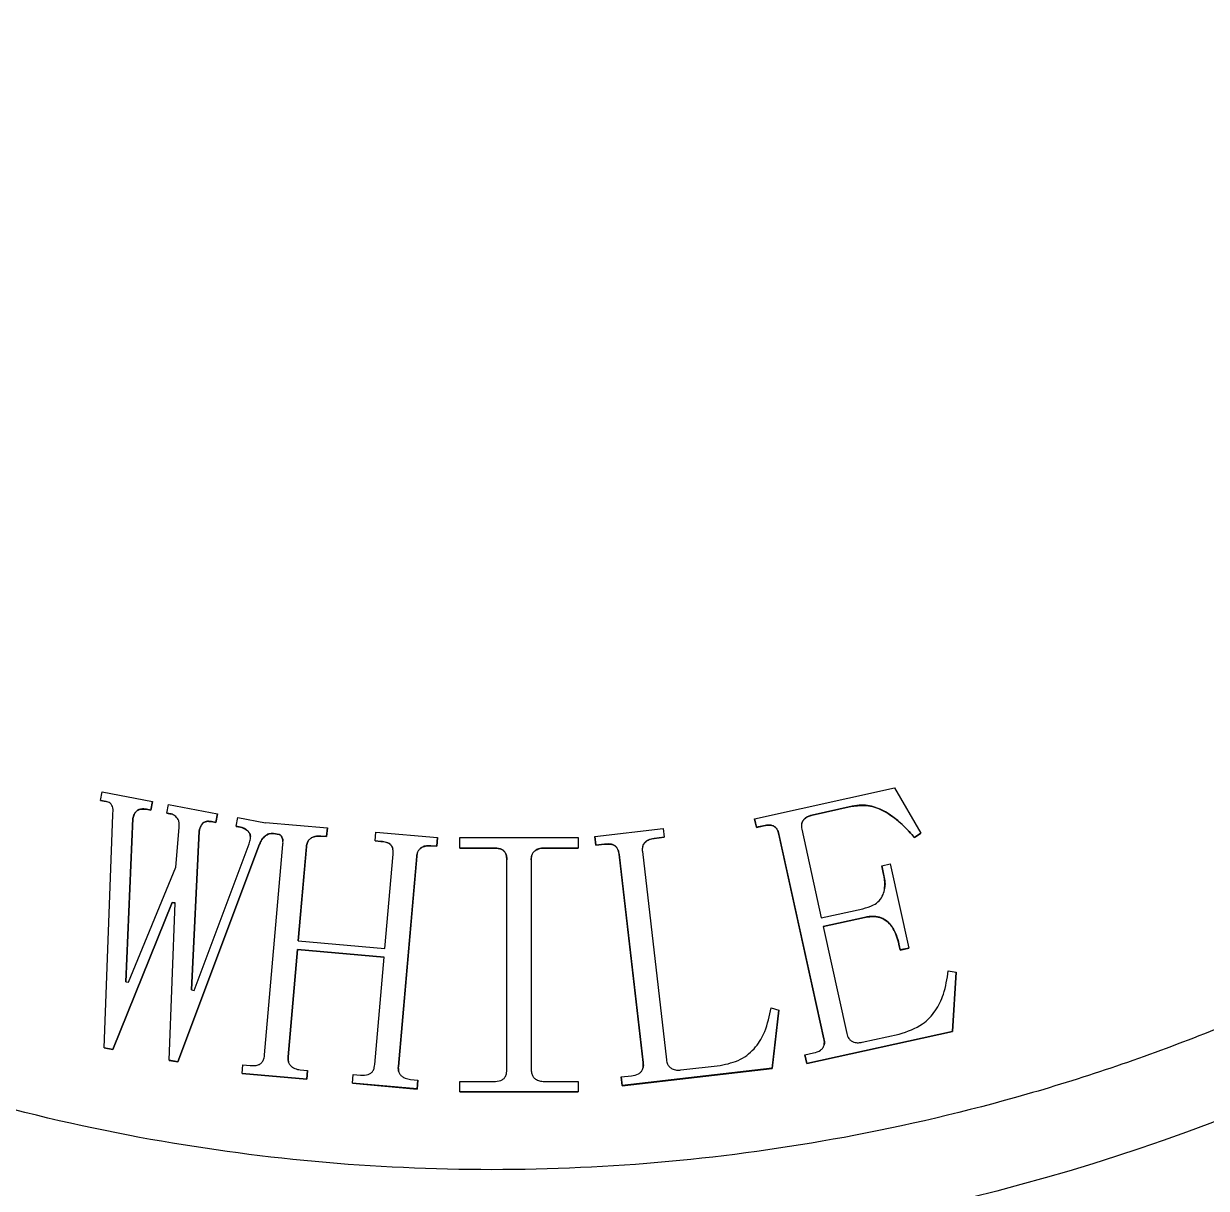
# Model space of a CAD drawing. Header units: millimetres. Extents: x 2003 to 4439, y 563 to 2285.
# Drawn here: x 3655.52 to 3697.37, y 1966.9 to 2008.11 of the extents above; entities that cross this region are included whole.
import ezdxf

# ---------------------------------------------------------------- set-up
doc = ezdxf.new("R2010")
doc.units = ezdxf.units.MM

msp = doc.modelspace()

# ---------------------------------------------------------------- linework, layer by layer
at = {"color": 7, "linetype": 'Continuous', "lineweight": 25}
for p, q in [((3658.234, 1980.622), (3658.294, 1980.929)), ((3658.294, 1980.929), (3660.082, 1980.588)), ((3681.38, 1979.976), (3686.337, 1981.066)), ((3686.337, 1981.066), (3687.269, 1979.467)), ((3658.439, 1980.584), (3658.234, 1980.622)), ((3658.234, 1980.622), (3658.234, 1980.62)), ((3658.234, 1980.62), (3658.439, 1980.582)), ((3658.439, 1980.584), (3658.439, 1980.582)), ((3660.082, 1980.588), (3660.022, 1980.281)), ((3660.022, 1980.279), (3660.082, 1980.585)), ((3660.082, 1980.588), (3660.082, 1980.585)), ((3660.583, 1980.173), (3660.642, 1980.48)), ((3660.642, 1980.48), (3662.378, 1980.148)), ((3684.836, 1980.417), (3683.42, 1980.105)), ((3683.42, 1980.103), (3684.836, 1980.415)), ((3684.836, 1980.417), (3684.836, 1980.415)), ((3658.364, 1971.867), (3658.668, 1980.116)), ((3660.022, 1980.281), (3659.868, 1980.31)), ((3659.868, 1980.31), (3659.868, 1980.308)), ((3659.868, 1980.308), (3660.022, 1980.279)), ((3660.022, 1980.281), (3660.022, 1980.279)), ((3660.737, 1980.145), (3660.583, 1980.173)), ((3660.583, 1980.173), (3660.583, 1980.171)), ((3660.583, 1980.171), (3660.737, 1980.142)), ((3660.737, 1980.145), (3660.737, 1980.142)), ((3662.378, 1980.148), (3662.318, 1979.842)), ((3662.318, 1979.84), (3662.378, 1980.146)), ((3662.378, 1980.148), (3662.378, 1980.146)), ((3663.033, 1979.707), (3663.093, 1980.014)), ((3663.093, 1980.014), (3664.079, 1979.825)), ((3683.42, 1980.105), (3683.42, 1980.103)), ((3659.383, 1979.981), (3659.128, 1974.209)), ((3659.128, 1974.209), (3659.383, 1979.979)), ((3659.383, 1979.981), (3659.383, 1979.979)), ((3660.906, 1978.261), (3661.016, 1979.669)), ((3662.318, 1979.842), (3662.166, 1979.873)), ((3662.166, 1979.873), (3662.166, 1979.871)), ((3662.166, 1979.871), (3662.318, 1979.84)), ((3662.318, 1979.842), (3662.318, 1979.84)), ((3663.187, 1979.676), (3663.033, 1979.707)), ((3663.033, 1979.707), (3663.033, 1979.705)), ((3663.033, 1979.705), (3663.187, 1979.674)), ((3663.187, 1979.676), (3663.187, 1979.674)), ((3664.079, 1979.825), (3664.081, 1979.846)), ((3664.081, 1979.846), (3666.265, 1979.655)), ((3666.265, 1979.655), (3666.238, 1979.343)), ((3666.238, 1979.341), (3666.265, 1979.653)), ((3666.265, 1979.655), (3666.265, 1979.653)), ((3675.73, 1979.348), (3678.151, 1979.627)), ((3678.151, 1979.627), (3678.188, 1979.319)), ((3681.448, 1979.672), (3681.38, 1979.976)), ((3681.38, 1979.976), (3681.38, 1979.974)), ((3681.38, 1979.974), (3681.448, 1979.669)), ((3681.7, 1979.727), (3681.448, 1979.672)), ((3681.448, 1979.669), (3681.7, 1979.725)), ((3681.448, 1979.672), (3681.448, 1979.669)), ((3681.7, 1979.727), (3681.7, 1979.725)), ((3683.054, 1979.6), (3683.744, 1976.466)), ((3661.731, 1979.532), (3661.455, 1973.922)), ((3661.455, 1973.922), (3661.731, 1979.53)), ((3661.731, 1979.532), (3661.731, 1979.53)), ((3664.565, 1979.414), (3664.36, 1979.453)), ((3664.36, 1979.453), (3664.36, 1979.451)), ((3664.36, 1979.451), (3664.565, 1979.412)), ((3664.567, 1979.426), (3664.565, 1979.414)), ((3664.565, 1979.412), (3664.567, 1979.424)), ((3664.565, 1979.412), (3664.565, 1979.414)), ((3664.567, 1979.426), (3664.567, 1979.424)), ((3666.238, 1979.343), (3666.03, 1979.36)), ((3666.03, 1979.36), (3666.03, 1979.358)), ((3666.03, 1979.358), (3666.238, 1979.341)), ((3666.238, 1979.343), (3666.238, 1979.341)), ((3667.954, 1979.193), (3667.981, 1979.505)), ((3668.163, 1979.175), (3667.954, 1979.193)), ((3667.954, 1979.193), (3667.954, 1979.191)), ((3667.954, 1979.191), (3668.163, 1979.173)), ((3667.981, 1979.505), (3670.166, 1979.314)), ((3668.163, 1979.175), (3668.163, 1979.173)), ((3670.166, 1979.314), (3670.139, 1979.002)), ((3670.139, 1979), (3670.166, 1979.312)), ((3670.166, 1979.314), (3670.166, 1979.312)), ((3670.949, 1978.939), (3670.949, 1979.309)), ((3670.949, 1979.309), (3675.141, 1979.309)), ((3675.141, 1979.309), (3675.141, 1978.939)), ((3675.766, 1979.04), (3675.73, 1979.348)), ((3675.73, 1979.348), (3675.73, 1979.346)), ((3675.73, 1979.346), (3675.766, 1979.037)), ((3678.188, 1979.319), (3677.828, 1979.278)), ((3677.828, 1979.276), (3678.188, 1979.317)), ((3677.828, 1979.276), (3677.828, 1979.278)), ((3678.188, 1979.319), (3678.188, 1979.317)), ((3683.835, 1972.193), (3682.245, 1979.423)), ((3682.245, 1979.421), (3682.245, 1979.423)), ((3682.245, 1979.421), (3683.835, 1972.191)), ((3687.269, 1979.467), (3687.04, 1979.311)), ((3687.04, 1979.309), (3687.269, 1979.465)), ((3687.04, 1979.311), (3687.04, 1979.309)), ((3687.269, 1979.467), (3687.269, 1979.465)), ((3663.865, 1979.072), (3660.968, 1971.37)), ((3660.968, 1971.368), (3663.865, 1979.069)), ((3661.557, 1973.903), (3663.499, 1979.089)), ((3663.865, 1979.072), (3663.865, 1979.069)), ((3664.044, 1971.62), (3664.693, 1979.058)), ((3665.525, 1978.987), (3665.234, 1975.658)), ((3665.235, 1975.658), (3665.525, 1978.985)), ((3665.525, 1978.987), (3665.525, 1978.985)), ((3670.139, 1979.002), (3669.931, 1979.019)), ((3669.931, 1979.019), (3669.931, 1979.017)), ((3669.931, 1979.017), (3670.139, 1979)), ((3670.139, 1979), (3670.139, 1979.002)), ((3672.146, 1978.939), (3670.949, 1978.939)), ((3670.949, 1978.939), (3670.949, 1978.937)), ((3670.949, 1978.937), (3672.146, 1978.937)), ((3672.146, 1978.939), (3672.146, 1978.937)), ((3675.141, 1978.939), (3673.945, 1978.939)), ((3673.945, 1978.939), (3673.945, 1978.937)), ((3673.945, 1978.937), (3675.141, 1978.937)), ((3675.141, 1978.939), (3675.141, 1978.937)), ((3676.075, 1979.074), (3675.766, 1979.04)), ((3675.766, 1979.037), (3676.075, 1979.072)), ((3675.766, 1979.04), (3675.766, 1979.037)), ((3676.075, 1979.074), (3676.075, 1979.072)), ((3677.412, 1978.812), (3678.263, 1971.444)), ((3668.303, 1975.388), (3668.594, 1978.717)), ((3669.426, 1978.646), (3668.777, 1971.208)), ((3668.777, 1971.206), (3669.426, 1978.644)), ((3669.426, 1978.646), (3669.426, 1978.644)), ((3672.614, 1971.095), (3672.614, 1978.523)), ((3673.477, 1978.523), (3673.477, 1971.095)), ((3677.439, 1971.348), (3676.587, 1978.716)), ((3676.587, 1978.716), (3676.587, 1978.714)), ((3676.587, 1978.714), (3677.439, 1971.345)), ((3685.882, 1978.314), (3686.185, 1978.381)), ((3685.948, 1978.011), (3685.882, 1978.314)), ((3685.882, 1978.314), (3685.882, 1978.311)), ((3685.882, 1978.311), (3685.948, 1978.009)), ((3686.185, 1978.381), (3686.84, 1975.399)), ((3659.23, 1974.19), (3660.906, 1978.261)), ((3685.948, 1978.011), (3685.948, 1978.009)), ((3660.775, 1977.014), (3658.67, 1971.809)), ((3658.67, 1971.807), (3660.775, 1977.012)), ((3660.662, 1971.428), (3660.877, 1976.995)), ((3660.877, 1976.995), (3660.775, 1977.014)), ((3660.775, 1977.014), (3660.775, 1977.012)), ((3660.775, 1977.012), (3660.877, 1976.993)), ((3683.744, 1976.466), (3685.21, 1976.79)), ((3685.275, 1976.485), (3683.809, 1976.162)), ((3683.81, 1976.16), (3685.275, 1976.483)), ((3685.275, 1976.485), (3685.275, 1976.483)), ((3683.809, 1976.162), (3684.644, 1972.371)), ((3665.234, 1975.658), (3668.303, 1975.388)), ((3686.537, 1975.332), (3686.493, 1975.534)), ((3686.493, 1975.534), (3686.493, 1975.532)), ((3686.493, 1975.532), (3686.537, 1975.329)), ((3686.84, 1975.399), (3686.537, 1975.332)), ((3686.537, 1975.329), (3686.84, 1975.397)), ((3686.84, 1975.399), (3686.84, 1975.397)), ((3665.207, 1975.346), (3664.876, 1971.549)), ((3664.876, 1971.547), (3665.207, 1975.344)), ((3668.276, 1975.076), (3665.207, 1975.346)), ((3665.207, 1975.346), (3665.207, 1975.344)), ((3665.207, 1975.344), (3668.276, 1975.074)), ((3667.945, 1971.279), (3668.276, 1975.076)), ((3686.537, 1975.332), (3686.537, 1975.329)), ((3688.236, 1974.592), (3688.512, 1974.547)), ((3688.512, 1974.547), (3688.388, 1972.452)), ((3688.388, 1972.449), (3688.512, 1974.545)), ((3688.512, 1974.547), (3688.512, 1974.545)), ((3659.128, 1974.209), (3659.23, 1974.19)), ((3661.455, 1973.922), (3661.557, 1973.903)), ((3681.967, 1973.282), (3682.237, 1973.207)), ((3682.237, 1973.207), (3682.006, 1971.145)), ((3682.006, 1971.143), (3682.237, 1973.204)), ((3682.237, 1973.207), (3682.237, 1973.204)), ((3688.388, 1972.452), (3683.232, 1971.317)), ((3683.232, 1971.315), (3688.388, 1972.449)), ((3688.388, 1972.452), (3688.388, 1972.449)), ((3683.835, 1972.193), (3683.835, 1972.191)), ((3685.187, 1972.066), (3686.501, 1972.355)), ((3658.67, 1971.809), (3658.364, 1971.867)), ((3658.364, 1971.867), (3658.364, 1971.865)), ((3658.364, 1971.865), (3658.67, 1971.807)), ((3658.67, 1971.809), (3658.67, 1971.807)), ((3683.164, 1971.621), (3683.467, 1971.689)), ((3683.232, 1971.317), (3683.164, 1971.621)), ((3683.164, 1971.621), (3683.164, 1971.619)), ((3683.164, 1971.619), (3683.232, 1971.315)), ((3660.968, 1971.37), (3660.662, 1971.428)), ((3660.662, 1971.428), (3660.662, 1971.426)), ((3660.662, 1971.426), (3660.968, 1971.368)), ((3660.968, 1971.37), (3660.968, 1971.368)), ((3663.25, 1970.958), (3663.279, 1971.27)), ((3663.279, 1971.27), (3663.539, 1971.247)), ((3664.876, 1971.549), (3664.876, 1971.547)), ((3668.777, 1971.208), (3668.777, 1971.206)), ((3677.439, 1971.348), (3677.439, 1971.345)), ((3678.775, 1971.086), (3680.166, 1971.245)), ((3683.232, 1971.317), (3683.232, 1971.315)), ((3665.539, 1970.757), (3663.25, 1970.958)), ((3663.25, 1970.958), (3663.25, 1970.955)), ((3663.25, 1970.955), (3665.539, 1970.755)), ((3665.308, 1971.09), (3665.568, 1971.069)), ((3665.568, 1971.069), (3665.539, 1970.757)), ((3665.539, 1970.755), (3665.568, 1971.067)), ((3665.568, 1971.069), (3665.568, 1971.067)), ((3667.151, 1970.615), (3667.18, 1970.927)), ((3667.18, 1970.927), (3667.44, 1970.906)), ((3676.662, 1970.841), (3677.022, 1970.881)), ((3676.699, 1970.531), (3676.662, 1970.841)), ((3676.662, 1970.841), (3676.662, 1970.839)), ((3676.662, 1970.839), (3676.699, 1970.529)), ((3682.006, 1971.145), (3676.699, 1970.531)), ((3676.699, 1970.529), (3682.006, 1971.143)), ((3682.006, 1971.145), (3682.006, 1971.143)), ((3665.539, 1970.757), (3665.539, 1970.755)), ((3669.44, 1970.414), (3667.151, 1970.615)), ((3667.151, 1970.615), (3667.151, 1970.613)), ((3667.151, 1970.613), (3669.44, 1970.412)), ((3669.209, 1970.75), (3669.469, 1970.726)), ((3669.469, 1970.726), (3669.44, 1970.414)), ((3669.44, 1970.412), (3669.469, 1970.724)), ((3669.44, 1970.414), (3669.44, 1970.412)), ((3669.469, 1970.726), (3669.469, 1970.724)), ((3670.949, 1970.309), (3670.949, 1970.679)), ((3670.949, 1970.679), (3672.146, 1970.679)), ((3673.945, 1970.679), (3675.141, 1970.679)), ((3675.141, 1970.679), (3675.141, 1970.309)), ((3676.699, 1970.531), (3676.699, 1970.529)), ((3675.141, 1970.309), (3670.949, 1970.309)), ((3670.949, 1970.309), (3670.949, 1970.307)), ((3670.949, 1970.307), (3675.141, 1970.307)), ((3675.141, 1970.309), (3675.141, 1970.307))]:
    msp.add_line(p, q, dxfattribs=at)
msp.add_circle((3672.086, 2036.052), 71.5, dxfattribs=at)
for centre, start, end in [((3672.086, 2036.05), 190.30617, 259.69396), ((3672.086, 2036.05), 280.30604, 349.69383), ((3672.164, 2035.677), 190.52799, 258.6349), ((3672.164, 2035.677), 281.36448, 349.47139)]:
    msp.add_arc(centre, 80, start, end, dxfattribs=at)
for points, knots in [([(3740.586, 2036.058), (3740.532, 2033.969), (3740.422, 2029.791), (3739.512, 2023.452), (3738.026, 2017.1), (3735.852, 2010.734), (3733.021, 2004.511), (3729.507, 1998.488), (3725.353, 1992.796), (3720.61, 1987.535), (3715.348, 1982.791), (3709.656, 1978.637), (3703.634, 1975.124), (3697.411, 1972.292), (3691.045, 1970.121), (3684.693, 1968.626), (3678.354, 1967.748), (3672.087, 1967.463), (3665.819, 1967.748), (3659.481, 1968.625), (3653.128, 1970.121), (3646.762, 1972.292), (3640.539, 1975.124), (3634.516, 1978.637), (3628.825, 1982.791), (3623.563, 1987.535), (3618.82, 1992.796), (3614.666, 1998.488), (3611.152, 2004.511), (3608.321, 2010.734), (3606.147, 2017.099), (3604.661, 2023.452), (3603.751, 2029.791), (3603.641, 2033.969), (3603.586, 2036.058)], [0, 0, 0, 0, 0.029124, 0.058248, 0.08912, 0.119994, 0.151902, 0.184313, 0.217069, 0.25, 0.282931, 0.315687, 0.348098, 0.380006, 0.410878, 0.441752, 0.470875, 0.5, 0.529123, 0.558248, 0.58912, 0.619994, 0.651902, 0.684313, 0.717069, 0.75, 0.782931, 0.815687, 0.848098, 0.880006, 0.910878, 0.941752, 0.970875, 1, 1, 1, 1]), ([(3594.361, 2021.918), (3594.887, 2019.422), (3595.95, 2014.385), (3598.488, 2007.008), (3601.758, 1999.766), (3605.82, 1992.787), (3610.632, 1986.184), (3616.124, 1980.09), (3622.218, 1974.598), (3628.821, 1969.786), (3635.8, 1965.723), (3643.042, 1962.454), (3650.419, 1959.915), (3655.457, 1958.853), (3657.953, 1958.326)], [0, 0, 0, 0, 0.079959, 0.161371, 0.244142, 0.328893, 0.414217, 0.5, 0.585778, 0.671102, 0.755858, 0.838624, 0.920039, 1, 1, 1, 1]), ([(3686.22, 1958.326), (3688.716, 1958.853), (3693.753, 1959.915), (3701.13, 1962.454), (3708.372, 1965.723), (3715.351, 1969.786), (3721.954, 1974.597), (3728.048, 1980.09), (3733.541, 1986.183), (3738.352, 1992.786), (3742.415, 1999.765), (3745.684, 2007.007), (3748.223, 2014.384), (3749.285, 2019.422), (3749.812, 2021.918)], [0, 0, 0, 0, 0.0799588, 0.1613715, 0.2441424, 0.3288926, 0.4142166, 0.5, 0.5857784, 0.6711024, 0.7558576, 0.8386237, 0.9200388, 1, 1, 1, 1]), ([(3658.668, 1980.116), (3658.68, 1980.197), (3658.696, 1980.31), (3658.648, 1980.448), (3658.59, 1980.522), (3658.515, 1980.565), (3658.463, 1980.578), (3658.439, 1980.584)], [0, 0, 0, 0, 0.409045, 0.568709, 0.729731, 0.871998, 1, 1, 1, 1]), ([(3687.04, 1979.311), (3686.851, 1979.519), (3686.47, 1979.935), (3685.831, 1980.358), (3685.244, 1980.483), (3684.947, 1980.435), (3684.836, 1980.417)], [0, 0, 0, 0, 0.324948, 0.652823, 0.870839, 1, 1, 1, 1]), ([(3684.836, 1980.415), (3685.004, 1980.436), (3685.37, 1980.482), (3686.028, 1980.254), (3686.582, 1979.821), (3686.915, 1979.449), (3687.04, 1979.309)], [0, 0, 0, 0, 0.194478, 0.422538, 0.782169, 1, 1, 1, 1]), ([(3659.868, 1980.31), (3659.804, 1980.318), (3659.704, 1980.33), (3659.571, 1980.291), (3659.484, 1980.225), (3659.417, 1980.118), (3659.395, 1980.032), (3659.383, 1979.981)], [0, 0, 0, 0, 0.286948, 0.445283, 0.603611, 0.766841, 1, 1, 1, 1]), ([(3659.383, 1979.979), (3659.397, 1980.034), (3659.42, 1980.127), (3659.498, 1980.237), (3659.593, 1980.3), (3659.722, 1980.326), (3659.813, 1980.315), (3659.868, 1980.308)], [0, 0, 0, 0, 0.255208, 0.42331, 0.591938, 0.753059, 1, 1, 1, 1]), ([(3661.016, 1979.669), (3661.023, 1979.726), (3661.035, 1979.824), (3660.978, 1979.971), (3660.881, 1980.087), (3660.781, 1980.127), (3660.737, 1980.145)], [0, 0, 0, 0, 0.280717, 0.477013, 0.764436, 1, 1, 1, 1]), ([(3683.42, 1980.105), (3683.343, 1980.081), (3683.224, 1980.045), (3683.104, 1979.93), (3683.047, 1979.818), (3683.035, 1979.703), (3683.048, 1979.632), (3683.054, 1979.6)], [0, 0, 0, 0, 0.339866, 0.516986, 0.694619, 0.862206, 1, 1, 1, 1]), ([(3683.056, 1979.804), (3683.063, 1979.829), (3683.079, 1979.891), (3683.155, 1979.984), (3683.274, 1980.063), (3683.372, 1980.09), (3683.42, 1980.103)], [0, 0, 0, 0, 0.153617, 0.387639, 0.698766, 1, 1, 1, 1]), ([(3662.166, 1979.873), (3662.12, 1979.88), (3662.043, 1979.892), (3661.936, 1979.872), (3661.859, 1979.824), (3661.787, 1979.73), (3661.751, 1979.628), (3661.735, 1979.551), (3661.731, 1979.532)], [0, 0, 0, 0, 0.219728, 0.360437, 0.501962, 0.629609, 0.910972, 1, 1, 1, 1]), ([(3661.731, 1979.53), (3661.75, 1979.61), (3661.777, 1979.721), (3661.87, 1979.833), (3661.951, 1979.874), (3662.053, 1979.888), (3662.123, 1979.877), (3662.166, 1979.871)], [0, 0, 0, 0, 0.38172, 0.524456, 0.668024, 0.797539, 1, 1, 1, 1]), ([(3663.499, 1979.089), (3663.519, 1979.147), (3663.552, 1979.242), (3663.546, 1979.382), (3663.499, 1979.489), (3663.418, 1979.579), (3663.312, 1979.646), (3663.228, 1979.666), (3663.187, 1979.676)], [0, 0, 0, 0, 0.234067, 0.380912, 0.528267, 0.670545, 0.840377, 1, 1, 1, 1]), ([(3663.187, 1979.674), (3663.257, 1979.654), (3663.369, 1979.622), (3663.484, 1979.508), (3663.537, 1979.416), (3663.54, 1979.359), (3663.54, 1979.346)], [0, 0, 0, 0, 0.411268, 0.667218, 0.924779, 1, 1, 1, 1]), ([(3681.7, 1979.725), (3681.789, 1979.742), (3681.914, 1979.765), (3682.071, 1979.715), (3682.16, 1979.636), (3682.217, 1979.532), (3682.237, 1979.455), (3682.245, 1979.421)], [0, 0, 0, 0, 0.369411, 0.518582, 0.668914, 0.853903, 1, 1, 1, 1]), ([(3682.245, 1979.423), (3682.23, 1979.48), (3682.204, 1979.572), (3682.124, 1979.677), (3682.026, 1979.738), (3681.878, 1979.761), (3681.769, 1979.74), (3681.7, 1979.727)], [0, 0, 0, 0, 0.243865, 0.391737, 0.541046, 0.710969, 1, 1, 1, 1]), ([(3664.36, 1979.453), (3664.304, 1979.452), (3664.198, 1979.45), (3664.052, 1979.366), (3663.939, 1979.237), (3663.89, 1979.127), (3663.865, 1979.072)], [0, 0, 0, 0, 0.2469872, 0.468153, 0.7284619, 1, 1, 1, 1]), ([(3663.865, 1979.069), (3663.899, 1979.145), (3663.955, 1979.27), (3664.099, 1979.394), (3664.232, 1979.455), (3664.323, 1979.452), (3664.36, 1979.451)], [0, 0, 0, 0, 0.365295, 0.600157, 0.833953, 1, 1, 1, 1]), ([(3664.693, 1979.058), (3664.695, 1979.103), (3664.7, 1979.193), (3664.665, 1979.313), (3664.612, 1979.39), (3664.577, 1979.418), (3664.567, 1979.426)], [0, 0, 0, 0, 0.330301, 0.665596, 0.906266, 1, 1, 1, 1]), ([(3664.567, 1979.424), (3664.591, 1979.401), (3664.645, 1979.351), (3664.686, 1979.26), (3664.688, 1979.197), (3664.688, 1979.176)], [0, 0, 0, 0, 0.343672, 0.771515, 1, 1, 1, 1]), ([(3666.03, 1979.36), (3665.961, 1979.362), (3665.845, 1979.366), (3665.702, 1979.306), (3665.61, 1979.229), (3665.547, 1979.121), (3665.533, 1979.036), (3665.525, 1978.987)], [0, 0, 0, 0, 0.290077, 0.48445, 0.638173, 0.79153, 1, 1, 1, 1]), ([(3665.525, 1978.985), (3665.534, 1979.038), (3665.549, 1979.129), (3665.621, 1979.241), (3665.73, 1979.321), (3665.872, 1979.366), (3665.979, 1979.361), (3666.03, 1979.358)], [0, 0, 0, 0, 0.224861, 0.386581, 0.549015, 0.787195, 1, 1, 1, 1]), ([(3668.594, 1978.717), (3668.596, 1978.775), (3668.601, 1978.871), (3668.554, 1978.992), (3668.491, 1979.074), (3668.377, 1979.14), (3668.262, 1979.164), (3668.179, 1979.174), (3668.163, 1979.175)], [0, 0, 0, 0, 0.237356, 0.392761, 0.524029, 0.65536, 0.93072, 1, 1, 1, 1]), ([(3668.163, 1979.173), (3668.255, 1979.162), (3668.383, 1979.146), (3668.516, 1979.048), (3668.564, 1978.972), (3668.576, 1978.921), (3668.579, 1978.904)], [0, 0, 0, 0, 0.508362, 0.70662, 0.904854, 1, 1, 1, 1]), ([(3677.828, 1979.278), (3677.755, 1979.264), (3677.642, 1979.242), (3677.512, 1979.153), (3677.438, 1979.058), (3677.404, 1978.938), (3677.409, 1978.856), (3677.412, 1978.812)], [0, 0, 0, 0, 0.311431, 0.483158, 0.654996, 0.813001, 1, 1, 1, 1]), ([(3677.426, 1979), (3677.439, 1979.033), (3677.468, 1979.109), (3677.581, 1979.207), (3677.71, 1979.26), (3677.801, 1979.273), (3677.828, 1979.276)], [0, 0, 0, 0, 0.200139, 0.468383, 0.843354, 1, 1, 1, 1]), ([(3669.931, 1979.019), (3669.861, 1979.021), (3669.745, 1979.025), (3669.603, 1978.965), (3669.511, 1978.888), (3669.448, 1978.78), (3669.434, 1978.695), (3669.426, 1978.646)], [0, 0, 0, 0, 0.290077, 0.48445, 0.638173, 0.79153, 1, 1, 1, 1]), ([(3669.426, 1978.644), (3669.435, 1978.697), (3669.45, 1978.788), (3669.522, 1978.9), (3669.631, 1978.98), (3669.773, 1979.025), (3669.88, 1979.02), (3669.931, 1979.017)], [0, 0, 0, 0, 0.224861, 0.386581, 0.549015, 0.787195, 1, 1, 1, 1]), ([(3672.614, 1978.523), (3672.611, 1978.584), (3672.606, 1978.681), (3672.547, 1978.803), (3672.469, 1978.877), (3672.332, 1978.933), (3672.222, 1978.937), (3672.146, 1978.939)], [0, 0, 0, 0, 0.250411, 0.398556, 0.54744, 0.686236, 1, 1, 1, 1]), ([(3672.146, 1978.937), (3672.22, 1978.935), (3672.331, 1978.931), (3672.469, 1978.875), (3672.547, 1978.8), (3672.601, 1978.688), (3672.612, 1978.592), (3672.614, 1978.531), (3672.614, 1978.521)], [0, 0, 0, 0, 0.304676, 0.455037, 0.606549, 0.74539, 0.96037, 1, 1, 1, 1]), ([(3673.945, 1978.939), (3673.875, 1978.935), (3673.758, 1978.927), (3673.62, 1978.855), (3673.536, 1978.768), (3673.484, 1978.656), (3673.479, 1978.571), (3673.477, 1978.523)], [0, 0, 0, 0, 0.2944044, 0.4877252, 0.6436082, 0.7993468, 1, 1, 1, 1]), ([(3673.477, 1978.521), (3673.48, 1978.574), (3673.486, 1978.666), (3673.547, 1978.784), (3673.647, 1978.871), (3673.784, 1978.93), (3673.891, 1978.935), (3673.945, 1978.937)], [0, 0, 0, 0, 0.222894, 0.384836, 0.547319, 0.773072, 1, 1, 1, 1]), ([(3676.587, 1978.716), (3676.574, 1978.784), (3676.555, 1978.885), (3676.473, 1978.998), (3676.378, 1979.061), (3676.24, 1979.088), (3676.136, 1979.079), (3676.075, 1979.074)], [0, 0, 0, 0, 0.282665, 0.424863, 0.567605, 0.744514, 1, 1, 1, 1]), ([(3676.075, 1979.072), (3676.152, 1979.078), (3676.265, 1979.087), (3676.408, 1979.043), (3676.496, 1978.973), (3676.562, 1978.859), (3676.578, 1978.766), (3676.587, 1978.714)], [0, 0, 0, 0, 0.321075, 0.465897, 0.611592, 0.779813, 1, 1, 1, 1]), ([(3685.21, 1976.79), (3685.341, 1976.825), (3685.554, 1976.883), (3685.804, 1977.065), (3685.939, 1977.277), (3686.007, 1977.575), (3685.985, 1977.822), (3685.953, 1977.985), (3685.948, 1978.011)], [0, 0, 0, 0, 0.2467259, 0.3998867, 0.5540311, 0.6957626, 0.9510683, 1, 1, 1, 1]), ([(3685.948, 1978.009), (3685.982, 1977.856), (3686.02, 1977.685), (3685.981, 1977.518), (3685.976, 1977.5)], [0, 0, 0, 0, 0.889779, 1, 1, 1, 1]), ([(3685.275, 1976.483), (3685.438, 1976.507), (3685.686, 1976.542), (3686.001, 1976.412), (3686.229, 1976.201), (3686.399, 1975.897), (3686.463, 1975.648), (3686.493, 1975.532)], [0, 0, 0, 0, 0.273265, 0.418209, 0.562823, 0.795258, 1, 1, 1, 1]), ([(3686.493, 1975.534), (3686.44, 1975.725), (3686.36, 1976.01), (3686.118, 1976.326), (3685.878, 1976.48), (3685.582, 1976.536), (3685.387, 1976.504), (3685.275, 1976.485)], [0, 0, 0, 0, 0.333895, 0.499037, 0.66578, 0.808284, 1, 1, 1, 1]), ([(3686.501, 1972.355), (3686.791, 1972.449), (3687.292, 1972.611), (3687.807, 1973.163), (3688.119, 1973.816), (3688.194, 1974.311), (3688.236, 1974.592)], [0, 0, 0, 0, 0.295552, 0.509146, 0.721996, 1, 1, 1, 1]), ([(3680.166, 1971.245), (3680.413, 1971.299), (3680.89, 1971.401), (3681.438, 1971.863), (3681.807, 1972.505), (3681.908, 1972.997), (3681.967, 1973.282)], [0, 0, 0, 0, 0.254501, 0.491089, 0.704746, 1, 1, 1, 1]), ([(3683.467, 1971.689), (3683.557, 1971.712), (3683.682, 1971.744), (3683.803, 1971.859), (3683.851, 1971.975), (3683.855, 1972.091), (3683.84, 1972.168), (3683.835, 1972.193)], [0, 0, 0, 0, 0.37884, 0.527566, 0.676229, 0.889817, 1, 1, 1, 1]), ([(3683.835, 1972.191), (3683.851, 1972.118), (3683.867, 1972.045), (3683.843, 1971.977), (3683.843, 1971.977)], [0, 0, 0, 0, 0.994206, 1, 1, 1, 1]), ([(3684.644, 1972.371), (3684.663, 1972.309), (3684.694, 1972.212), (3684.793, 1972.112), (3684.912, 1972.06), (3685.048, 1972.041), (3685.145, 1972.059), (3685.187, 1972.066)], [0, 0, 0, 0, 0.271137, 0.427796, 0.584166, 0.818016, 1, 1, 1, 1]), ([(3663.539, 1971.247), (3663.632, 1971.241), (3663.761, 1971.234), (3663.911, 1971.308), (3663.986, 1971.398), (3664.029, 1971.506), (3664.039, 1971.585), (3664.044, 1971.62)], [0, 0, 0, 0, 0.3758207, 0.5238074, 0.6720575, 0.8532035, 1, 1, 1, 1]), ([(3664.895, 1971.365), (3664.888, 1971.389), (3664.87, 1971.448), (3664.874, 1971.51), (3664.876, 1971.547)], [0, 0, 0, 0, 0.41224, 1, 1, 1, 1]), ([(3664.876, 1971.549), (3664.875, 1971.492), (3664.872, 1971.397), (3664.928, 1971.275), (3665.01, 1971.19), (3665.137, 1971.119), (3665.244, 1971.101), (3665.308, 1971.09)], [0, 0, 0, 0, 0.238138, 0.394231, 0.549692, 0.728395, 1, 1, 1, 1]), ([(3667.44, 1970.906), (3667.533, 1970.9), (3667.662, 1970.893), (3667.811, 1970.967), (3667.887, 1971.057), (3667.93, 1971.165), (3667.94, 1971.244), (3667.945, 1971.279)], [0, 0, 0, 0, 0.375821, 0.523807, 0.672057, 0.853203, 1, 1, 1, 1]), ([(3668.796, 1971.024), (3668.789, 1971.048), (3668.771, 1971.107), (3668.775, 1971.169), (3668.777, 1971.206)], [0, 0, 0, 0, 0.41224, 1, 1, 1, 1]), ([(3668.777, 1971.208), (3668.776, 1971.151), (3668.773, 1971.056), (3668.829, 1970.934), (3668.911, 1970.849), (3669.038, 1970.778), (3669.144, 1970.76), (3669.209, 1970.75)], [0, 0, 0, 0, 0.238138, 0.394231, 0.549692, 0.728395, 1, 1, 1, 1]), ([(3677.022, 1970.881), (3677.111, 1970.896), (3677.235, 1970.915), (3677.369, 1971.011), (3677.426, 1971.113), (3677.45, 1971.23), (3677.442, 1971.31), (3677.439, 1971.348)], [0, 0, 0, 0, 0.36734, 0.515297, 0.663697, 0.845087, 1, 1, 1, 1]), ([(3677.439, 1971.345), (3677.446, 1971.286), (3677.455, 1971.218), (3677.432, 1971.157), (3677.429, 1971.15)], [0, 0, 0, 0, 0.88537, 1, 1, 1, 1]), ([(3678.263, 1971.444), (3678.273, 1971.391), (3678.29, 1971.3), (3678.366, 1971.19), (3678.476, 1971.115), (3678.619, 1971.075), (3678.724, 1971.082), (3678.775, 1971.086)], [0, 0, 0, 0, 0.226887, 0.389122, 0.551824, 0.783972, 1, 1, 1, 1]), ([(3672.146, 1970.679), (3672.235, 1970.683), (3672.36, 1970.688), (3672.502, 1970.766), (3672.575, 1970.859), (3672.61, 1970.974), (3672.613, 1971.058), (3672.614, 1971.095)], [0, 0, 0, 0, 0.364031, 0.510061, 0.655864, 0.843841, 1, 1, 1, 1]), ([(3673.477, 1971.095), (3673.48, 1971.045), (3673.486, 1970.956), (3673.543, 1970.838), (3673.638, 1970.75), (3673.777, 1970.691), (3673.885, 1970.683), (3673.945, 1970.679)], [0, 0, 0, 0, 0.210223, 0.375759, 0.542534, 0.746796, 1, 1, 1, 1])]:
    msp.add_open_spline(points, degree=3, knots=knots, dxfattribs=at)
msp.add_open_spline([(3750.817, 2021.133), (3750.252, 2018.518), (3749.123, 2013.289), (3746.443, 2005.709), (3743.075, 1998.421), (3738.978, 1991.511), (3734.215, 1985.044), (3728.827, 1979.087), (3722.87, 1973.7), (3716.403, 1968.936), (3709.493, 1964.84), (3702.205, 1961.471), (3694.625, 1958.792), (3689.396, 1957.663), (3686.781, 1957.098)], degree=3, dxfattribs=at)

doc.saveas('drawing.dxf')
